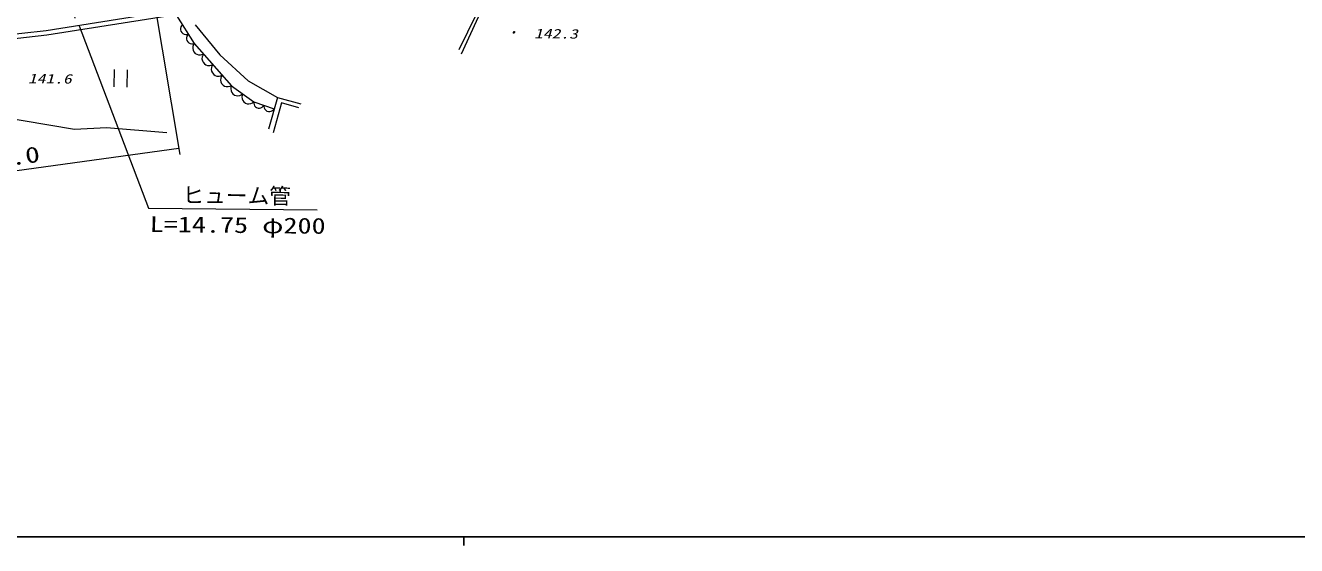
# Model space of a CAD drawing. Units: millimetres, scale not verified. Extents: x 40000 to 680000, y 20000 to 380000.
# Drawn here: x 217429 to 364095, y 204000 to 264031 of the extents above; entities that cross this region are included whole.
import ezdxf
from ezdxf.enums import TextEntityAlignment as Align

# ---------------------------------------------------------------- set-up
doc = ezdxf.new("R2010")
doc.units = ezdxf.units.MM
doc.header["$LTSCALE"] = 1000
doc.linetypes.add('USER1', pattern=[2.5, 1.5, -1])
for name, color, linetype, lineweight in [('M-TTL-BAND', 7, 'Continuous', 25), ('S-BGD', 1, 'Continuous', 13), ('S-BGD-HTXT', 6, 'Continuous', 13)]:
    doc.layers.add(name, color=color, linetype=linetype, lineweight=lineweight)
doc.styles.add('ＭＳ ゴシック', font='')
doc.styles.get('ＭＳ ゴシック').set_extended_font_data('MS Gothic')

# ---------------------------------------------------------------- blocks, each defined once
blk = doc.blocks.new('BUHIN88')
at = {"layer": 'S-BGD'}
blk.add_lwpolyline([(344, -536), (441, -417), (504, -285), (555, -105), (544, 54), (503, 206), (397, 372), (276, 472), (136, 548), (-49, 577), (-193, 572), (-344, 536)], dxfattribs=at)
blk = doc.blocks.new('BUHIN89')
at = {"layer": 'S-BGD'}
blk.add_lwpolyline([(536, -610), (636, -441), (691, -264), (721, -27), (676, 172), (596, 356), (430, 545), (258, 648), (67, 718), (-172, 719), (-353, 685), (-536, 610)], dxfattribs=at)
blk = doc.blocks.new('BUHIN90')
at = {"layer": 'S-BGD'}
blk.add_lwpolyline([(644, -468), (703, -285), (717, -103), (695, 130), (609, 310), (493, 468), (293, 613), (107, 675), (-91, 701), (-319, 650), (-485, 579), (-644, 468)], dxfattribs=at)
blk = doc.blocks.new('BUHIN91')
at = {"layer": 'S-BGD'}
blk.add_lwpolyline([(589, -195), (590, -45), (558, 93), (486, 261), (379, 375), (256, 465), (73, 525), (-80, 527), (-234, 499), (-391, 408), (-497, 315), (-589, 195)], dxfattribs=at)
blk = doc.blocks.new('BUHIN118')
at = {"layer": 'S-BGD'}
for p, q in [((-755, 1008), (-775, -992)), ((760, -1008), (780, 992))]:
    blk.add_line(p, q, dxfattribs=at)

msp = doc.modelspace()

# ---------------------------------------------------------------- linework, layer by layer
at = {"layer": 'M-TTL-BAND'}
for p, q in [((40000, 205000), (579000, 205000)), ((268000, 205000), (268000, 204000))]:
    msp.add_line(p, q, dxfattribs=at)
at = {"layer": 'S-BGD', "linetype": 'USER1'}
msp.add_line((220803, 276113), (223328, 263986), dxfattribs=at)
at = {"layer": 'S-BGD'}
for p, q in [((270579, 267653), (267445, 261205)), ((219818, 263440), (234579, 265777)), ((270527, 266829), (267699, 260727)), ((234812, 265257), (219891, 262894)), ((234849, 265175), (236911, 261961)), ((237031, 264095), (239855, 260650)), ((210855, 262448), (219818, 263440)), ((219891, 262894), (210910, 261900)), ((236911, 261961), (241201, 257077)), ((239855, 260650), (243129, 257644)), ((241201, 257077), (243775, 255204)), ((243129, 257644), (246497, 255693)), ((243775, 255204), (246133, 254423)), ((246497, 255693), (245459, 252066)), ((246497, 255693), (249211, 254971)), ((208452, 254521), (223089, 252065)), ((246963, 255105), (246010, 251616)), ((248956, 254529), (246963, 255105)), ((223089, 252065), (226797, 252268)), ((226797, 252268), (233735, 251665))]:
    msp.add_line(p, q, dxfattribs=at)
at = {"layer": 'S-BGD-HTXT'}
for p, q in [((231854, 269322), (235251, 249147)), ((223648, 264000), (231631, 242938)), ((160707, 239629), (235143, 249868)), ((231631, 242938), (251091, 242736))]:
    msp.add_line(p, q, dxfattribs=at)

# ---------------------------------------------------------------- block references
at = {"rotation": 180}
for name, p in [('BUHIN88', (235880, 263568)), ('BUHIN88', (236567, 262496)), ('BUHIN89', (237447, 261350)), ('BUHIN89', (238519, 260129)), ('BUHIN118', (228420, 257924)), ('BUHIN89', (239592, 258908)), ('BUHIN89', (240664, 257687)), ('BUHIN90', (241844, 256609)), ('BUHIN90', (243132, 255672)), ('BUHIN91', (244365, 255009)), ('BUHIN91', (245544, 254618))]:
    msp.add_blockref(name, p, dxfattribs=at)

# ---------------------------------------------------------------- texts
at = {"layer": 'S-BGD', "style": 'ＭＳ ゴシック', "oblique": 15}
msp.add_text('・', height=1100, rotation=359.4, dxfattribs=at).set_placement((272881, 262339), align=Align.BOTTOM_LEFT)
at = {"layer": 'S-BGD', "style": 'ＭＳ ゴシック', "oblique": 15, "width": 1.35}
for s, p in [('142.3', (276116, 262223)), ('141.6', (217717, 257034))]:
    msp.add_text(s, height=1100, rotation=359.4, dxfattribs=at).set_placement(p, align=Align.BOTTOM_LEFT)
at = {"layer": 'S-BGD-HTXT', "style": 'ＭＳ ゴシック'}
for s, rotation, width, p in [('L=73.0', 7.9, 1.35, (209266, 246377)), ('L=14.75 φ200', 359.4, 1.3, (231759, 239638))]:
    msp.add_text(s, height=1833, rotation=rotation, dxfattribs=dict(at, width=width)).set_placement(p, align=Align.BOTTOM_LEFT)
msp.add_text('ヒューム管', height=1833, rotation=359.4, dxfattribs=at).set_placement((235547, 242994), align=Align.BOTTOM_LEFT)

doc.saveas('drawing.dxf')
